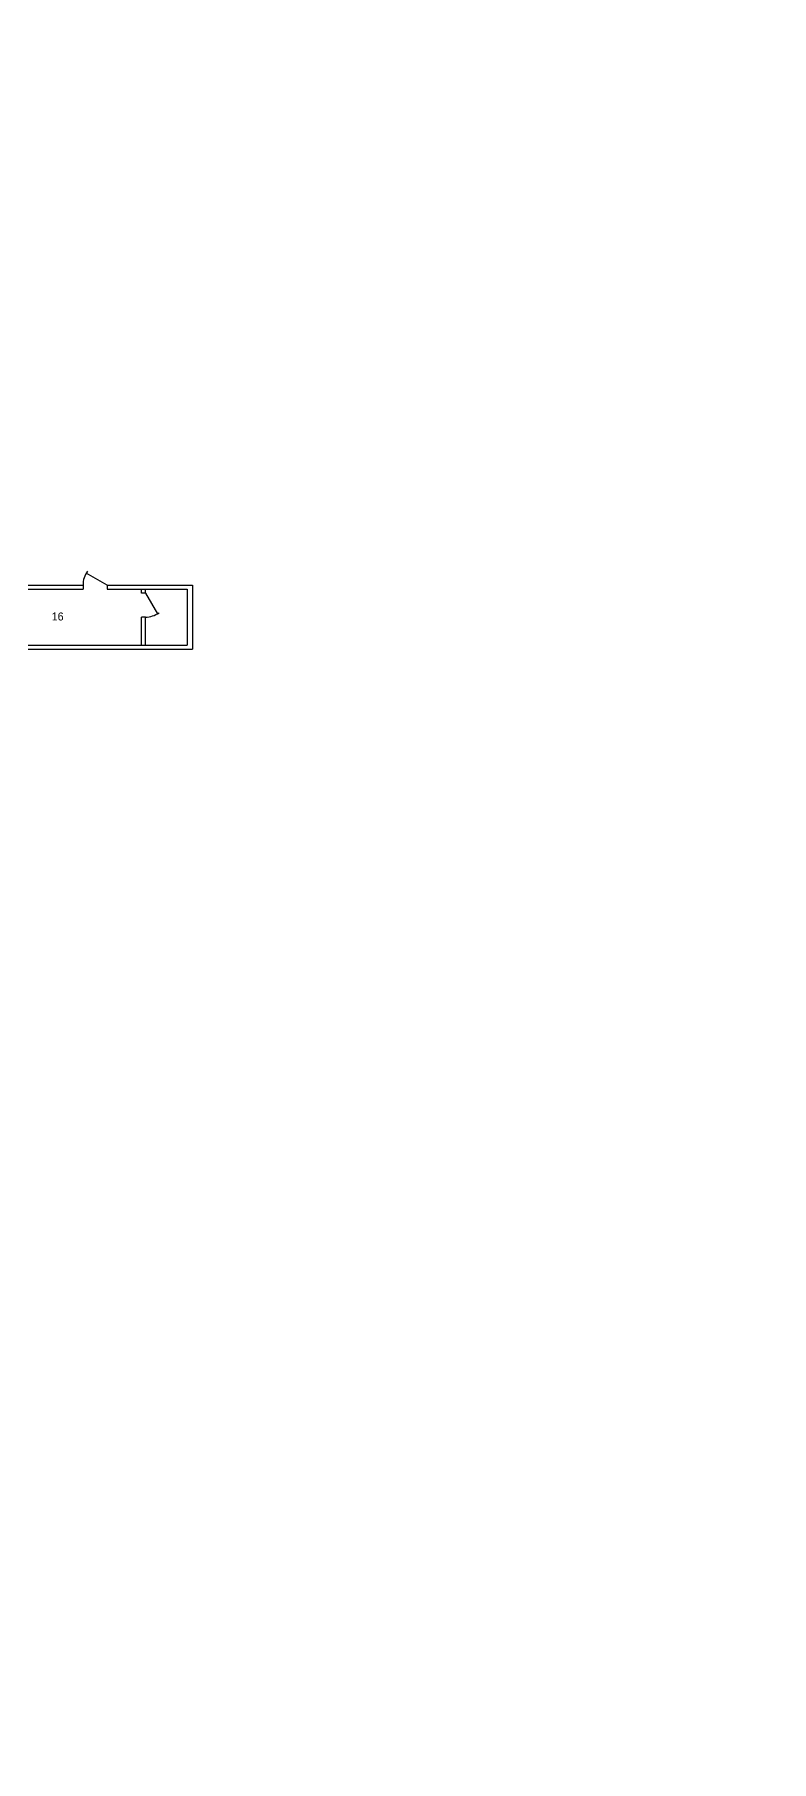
# Model space of a CAD drawing. Header units: inches. Extents: x -34849 to 37501, y -26482 to 39290.
# Drawn here: x 2854 to 3958, y 11645 to 14235 of the extents above; entities that cross this region are included whole.
import ezdxf
from ezdxf.enums import TextEntityAlignment as Align

# ---------------------------------------------------------------- set-up
doc = ezdxf.new("R2010")
doc.units = ezdxf.units.IN
doc.header["$MEASUREMENT"] = 0
for name, color, linetype in [('035$01DOOR', 150, 'Continuous'), ('035$01OFFICE', 7, 'Continuous'), ('035$01OUT', 7, 'Continuous'), ('035$04OFF', 7, 'Continuous')]:
    doc.layers.add(name, color=color, linetype=linetype)

# ---------------------------------------------------------------- blocks, each defined once
blk = doc.blocks.new('OFFICE')
at = {"color": 2, "linetype": 'Continuous'}
blk.add_attdef('OFFICE', text='', height=12, dxfattribs=at).set_placement((0, 0), align=Align.MIDDLE)

msp = doc.modelspace()

# ---------------------------------------------------------------- linework, layer by layer
at = {"layer": '035$01DOOR'}
for p, q in [((2962.4, 13409.3), (2931.2, 13427.3)), ((3019.9, 13397.3), (3037.9, 13366.2))]:
    msp.add_line(p, q, dxfattribs=at)
for centre, start, end in [((2962.4, 13409.3), 144.7411, 180), ((3019.9, 13397.3), 270, 304.6155)]:
    msp.add_arc(centre, 36, start, end, dxfattribs=at)
at = {"layer": '035$01OUT'}
for p, q in [((2806.4, 13409.3), (2926.4, 13409.3)), ((2806.4, 13403.3), (2926.4, 13403.3)), ((2926.4, 13409.3), (2926.4, 13403.3)), ((2962.4, 13409.3), (3090.4, 13409.3)), ((2962.4, 13409.3), (2962.4, 13403.3)), ((2962.4, 13403.3), (3082.4, 13403.3)), ((3013.9, 13397.3), (3013.9, 13403.3)), ((3019.9, 13397.3), (3013.9, 13397.3)), ((3019.9, 13397.3), (3019.9, 13403.3)), ((3082.4, 13403.3), (3082.4, 13319.3)), ((3090.4, 13409.3), (3090.4, 13313.3)), ((3013.9, 13319.3), (3013.9, 13361.3)), ((3019.9, 13361.3), (3013.9, 13361.3)), ((3019.9, 13319.3), (3019.9, 13361.3)), ((2806.4, 13319.3), (3082.4, 13319.3)), ((2806.4, 13313.3), (3090.4, 13313.3))]:
    msp.add_line(p, q, dxfattribs=at)
at = {"layer": '035$04OFF', "color": 1}
msp.add_circle((4615.6, 6404.2, 0), 32885.9, dxfattribs=at)

# ---------------------------------------------------------------- block references
at = {"layer": '035$01OFFICE', "color": 7}
ref = msp.add_blockref('OFFICE', (2888.4, 13362.2, 0), dxfattribs=at)
ref.add_attrib('OFFICE', '16', dxfattribs={"layer": '0', "color": 7, "linetype": 'Continuous', "height": 12}).set_placement((2888.4, 13362.2, 0), align=Align.MIDDLE)

doc.saveas('drawing.dxf')
